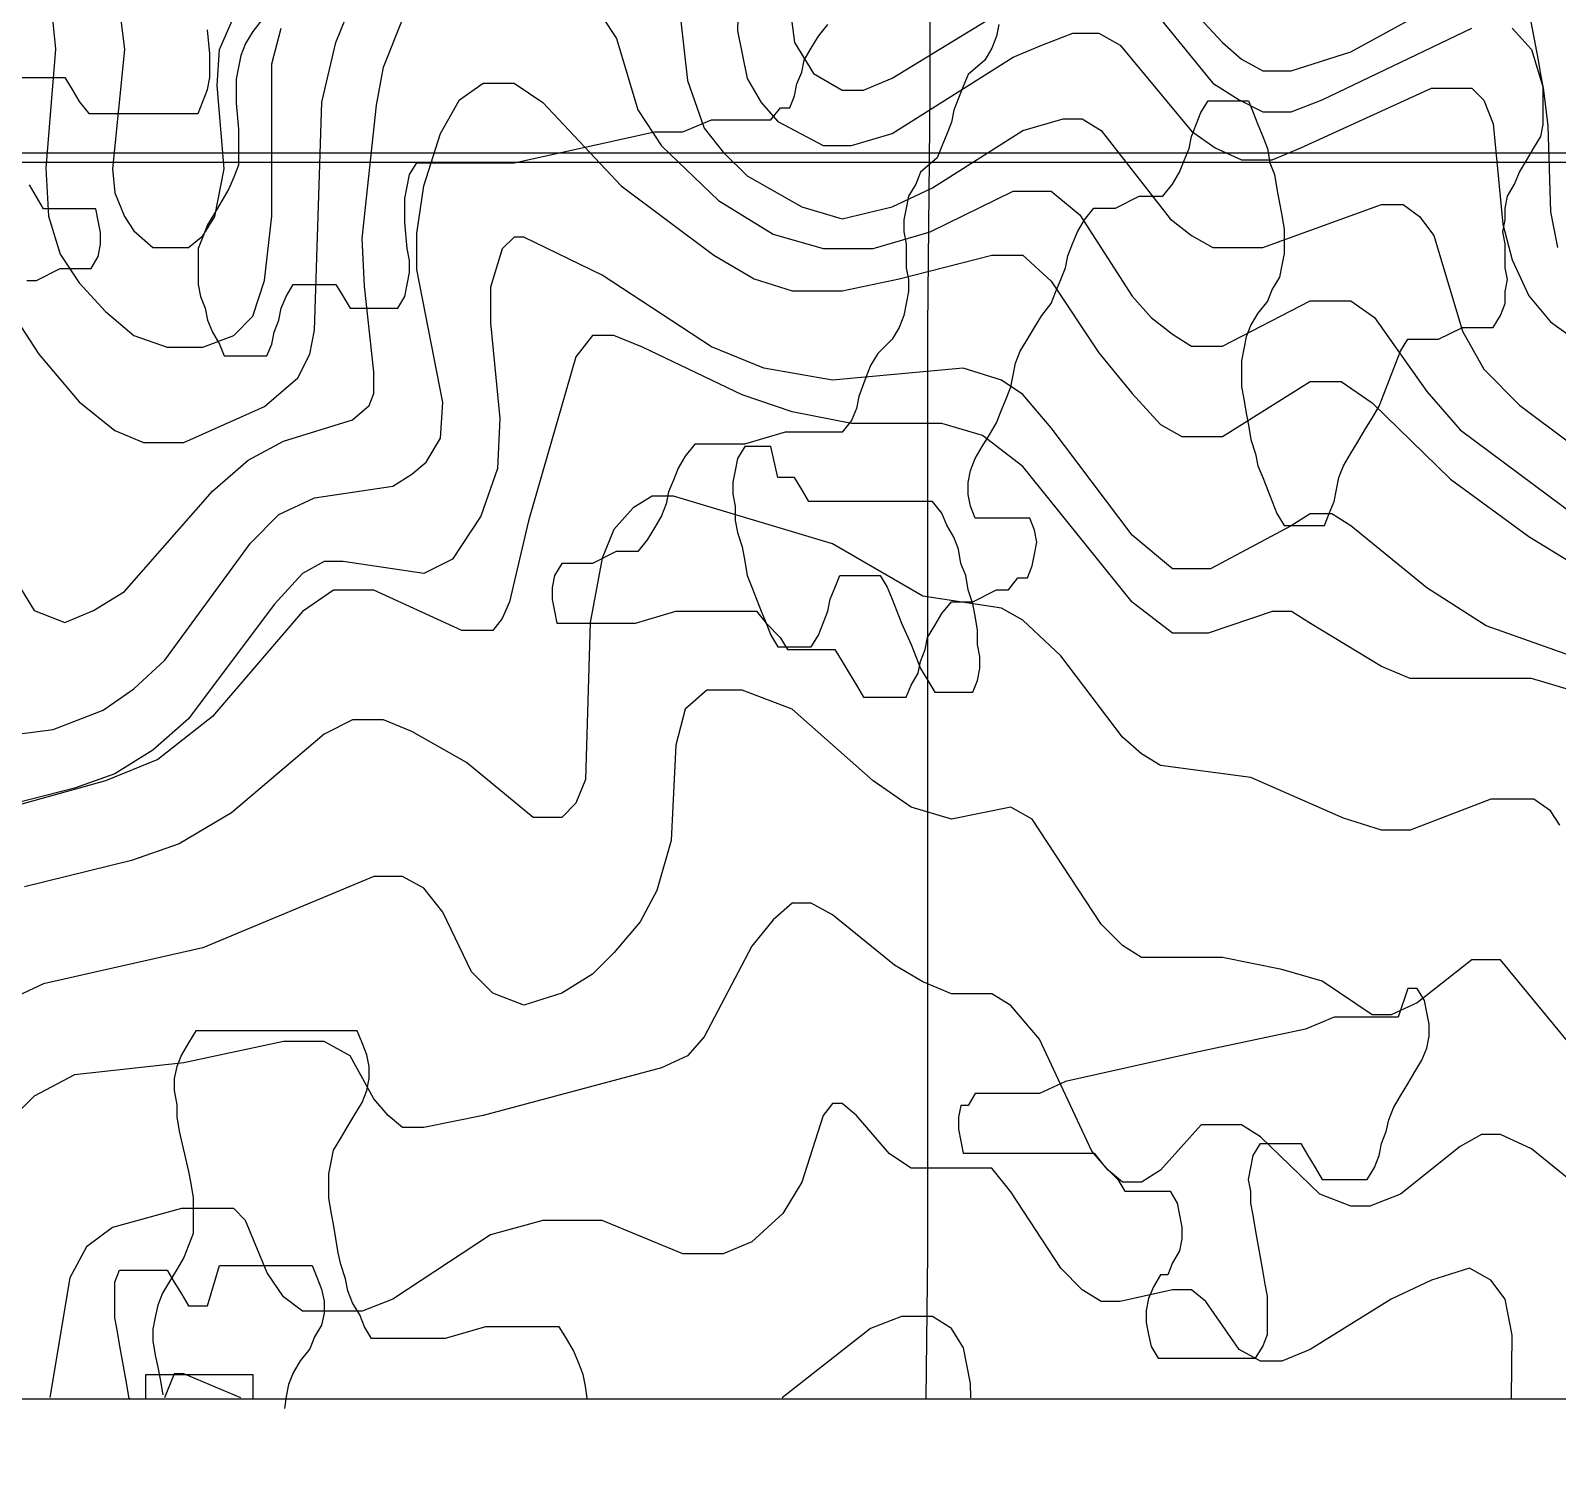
# Model space of a CAD drawing. Extents: x -0.82 to 6.83, y -0.63 to 7.9.
# Drawn here: x 0.0876 to 0.4264, y 3.6378 to 3.957 of the extents above; entities that cross this region are included whole.
import ezdxf

# ---------------------------------------------------------------- set-up
doc = ezdxf.new("R2010")
doc.units = 0
for name, color, linetype in [('Grid', 7, 'CONTINUOUS'), ('split_lines', 7, 'CONTINUOUS'), ('split_lines_copy', 7, 'CONTINUOUS'), ('topo', 7, 'CONTINUOUS'), ('topo_grid', 7, 'CONTINUOUS'), ('white', 7, 'CONTINUOUS')]:
    doc.layers.add(name, color=color, linetype=linetype)

msp = doc.modelspace()

# ---------------------------------------------------------------- linework, layer by layer
at = {"layer": 'Grid', "color": 1}
msp.add_lwpolyline([(0.839226, 3.927683), (0.632542, 3.927683), (0.426384, 3.927683), (0.2197, 3.927683), (0.013015, 3.927683), (0.01407, 4.134375), (0.015652, 4.341041), (0.015652, 4.548792), (0.015652, 4.761808), (0.222336, 4.761808), (0.429021, 4.761808), (0.635705, 4.761808), (0.841862, 4.761808), (0.841862, 4.548263), (0.841336, 4.340539), (0.840283, 4.133846)], close=True, dxfattribs=at)
msp.add_lwpolyline([(0.006687, 3.504323), (0.006687, 3.515965), (0.00985, 3.722657), (0.013014, 3.929852), (0.219698, 3.929852), (0.426383, 3.929852), (0.63254, 3.929852), (0.839224, 3.929852), (0.837115, 3.723186), (0.835006, 3.517023), (0.832898, 3.310357), (0.830789, 3.103664), (0.623577, 3.103664), (0.415838, 3.103664), (0.208099, 3.103664), (0.006687, 3.103664)], dxfattribs=at)
at = {"layer": 'split_lines', "color": 7}
msp.add_lwpolyline([(0.082145, 3.653521), (0.129369, 3.653521), (0.17727, 3.653521), (0.224494, 3.653521), (0.2724, 3.653521), (0.320299, 3.653521), (0.367524, 3.653521), (0.415424, 3.653521), (0.462648, 3.653521), (0.510554, 3.653521), (0.557779, 3.653521), (0.605678, 3.653521), (0.653578, 3.653521), (0.700802, 3.653521), (0.748702, 3.653521), (0.795933, 3.653521), (0.843832, 3.653521)], dxfattribs=at)
at = {"layer": 'split_lines_copy', "color": 7}
msp.add_lwpolyline([(0.082145, 3.653521), (0.129369, 3.653521), (0.17727, 3.653521), (0.224494, 3.653521), (0.2724, 3.653521), (0.320299, 3.653521), (0.367524, 3.653521), (0.415424, 3.653521), (0.462648, 3.653521), (0.510554, 3.653521), (0.557779, 3.653521), (0.605678, 3.653521), (0.653578, 3.653521), (0.700802, 3.653521), (0.748702, 3.653521), (0.795933, 3.653521), (0.843832, 3.653521)], dxfattribs=at)
at = {"layer": 'topo', "color": 2}
for points in [[(0.090519, 3.979753), (0.093155, 3.952871), (0.091046, 3.926413), (0.091574, 3.915829), (0.09421, 3.907363), (0.098428, 3.901013), (0.104227, 3.894663), (0.110554, 3.889371), (0.117936, 3.886725), (0.125844, 3.886725), (0.132703, 3.889371), (0.136921, 3.893604), (0.139557, 3.901542), (0.141139, 3.915829), (0.141139, 3.949564), (0.143248, 3.957501)], [(0.08261, 3.8958), (0.089465, 3.885217), (0.098428, 3.874634), (0.106336, 3.868284), (0.112663, 3.865638), (0.121627, 3.865638), (0.139557, 3.873575), (0.146939, 3.879925), (0.149575, 3.885217), (0.150629, 3.890509), (0.152211, 3.941124), (0.155375, 3.954353), (0.163283, 3.973932)], [(0.105809, 3.974435), (0.108445, 3.952739), (0.105809, 3.92628), (0.106336, 3.920989), (0.108445, 3.915697), (0.110554, 3.912522), (0.114772, 3.908818), (0.119518, 3.908818), (0.122681, 3.908818), (0.125844, 3.911464), (0.128481, 3.915697), (0.130594, 3.92628), (0.129008, 3.944801), (0.129535, 3.952739), (0.13903, 3.974435)], [(0.245006, 3.975943), (0.244479, 3.956893), (0.246588, 3.946309), (0.249752, 3.941018), (0.253442, 3.936784), (0.26346, 3.931493), (0.269787, 3.931493), (0.27875, 3.934139), (0.305639, 3.951072), (0.311966, 3.953718), (0.318825, 3.956364), (0.324625, 3.956364), (0.32937, 3.953718), (0.345187, 3.934668), (0.35046, 3.930964), (0.356259, 3.928318), (0.363114, 3.928318), (0.369441, 3.930964), (0.398439, 3.944193), (0.402657, 3.944193), (0.407402, 3.944193), (0.410037, 3.941547), (0.412146, 3.936255), (0.414255, 3.91403), (0.416363, 3.906093), (0.420054, 3.898155), (0.424799, 3.892334), (0.446944, 3.876459)], [(0.337805, 3.969699), (0.352041, 3.954353), (0.356259, 3.950649), (0.361004, 3.948003), (0.367331, 3.948003), (0.380512, 3.952236), (0.40951, 3.968111)], [(0.231298, 3.964407), (0.233407, 3.945886), (0.237098, 3.935303), (0.241316, 3.930011), (0.246588, 3.924719), (0.258715, 3.91784), (0.267678, 3.915194), (0.27875, 3.91784), (0.287713, 3.922074), (0.307748, 3.934774), (0.316712, 3.937419), (0.320934, 3.937419), (0.325152, 3.934774), (0.340442, 3.915194), (0.345187, 3.91149), (0.349932, 3.908844), (0.361005, 3.908844), (0.387367, 3.918369), (0.392112, 3.918369), (0.395803, 3.915724), (0.398966, 3.91149), (0.405293, 3.890324), (0.410038, 3.881857), (0.417947, 3.873919), (0.440619, 3.856986)], [(0.256078, 3.962264), (0.257133, 3.954326), (0.261351, 3.947447), (0.267678, 3.943743), (0.272423, 3.943743), (0.27875, 3.946389), (0.303003, 3.961205)], [(0.337806, 3.960147), (0.349932, 3.94533), (0.355732, 3.941626), (0.361005, 3.93898), (0.367332, 3.93898), (0.374186, 3.941626), (0.407402, 3.957501)], [(0.084192, 3.835211), (0.08841, 3.828332), (0.095264, 3.825686), (0.101591, 3.828332), (0.108445, 3.832565), (0.127953, 3.85479), (0.135866, 3.861669), (0.143775, 3.865903), (0.159065, 3.870665), (0.162756, 3.87384), (0.16381, 3.876486), (0.16381, 3.881248), (0.161702, 3.900298), (0.161174, 3.910882), (0.164338, 3.940409), (0.165919, 3.948876), (0.170137, 3.959459)], [(0.214426, 3.959988), (0.217589, 3.955226), (0.222335, 3.939351), (0.227607, 3.931413), (0.240261, 3.919243), (0.252388, 3.911834), (0.26346, 3.908659), (0.274532, 3.908659), (0.287186, 3.912363), (0.305639, 3.921359), (0.309857, 3.921359), (0.314075, 3.921359), (0.320407, 3.916068), (0.332006, 3.898076), (0.336224, 3.893313), (0.340969, 3.889609), (0.345187, 3.886963), (0.352041, 3.886963), (0.371549, 3.897018), (0.376295, 3.897018), (0.380513, 3.897018), (0.385785, 3.893313), (0.397384, 3.876909), (0.404766, 3.868443), (0.437455, 3.844101)], [(0.416365, 3.957501), (0.420583, 3.952739), (0.423221, 3.944272), (0.424274, 3.935805), (0.4248, 3.916755), (0.426383, 3.908818)], [(0.072593, 3.799333), (0.092628, 3.801979), (0.1037, 3.806213), (0.110554, 3.810975), (0.117409, 3.817325), (0.136394, 3.843254), (0.142721, 3.849604), (0.150629, 3.853308), (0.168028, 3.855954), (0.172246, 3.8586), (0.17541, 3.861246), (0.178573, 3.866538), (0.179101, 3.874475), (0.173301, 3.904003), (0.173301, 3.91194), (0.174883, 3.922523), (0.178573, 3.934165), (0.182791, 3.941573), (0.188064, 3.945278), (0.194918, 3.945278), (0.201245, 3.941044), (0.218644, 3.922523), (0.239207, 3.907178), (0.24817, 3.901886), (0.256606, 3.89924), (0.267678, 3.89924), (0.280332, 3.901886), (0.300894, 3.907178), (0.307748, 3.907178), (0.314075, 3.901357), (0.324625, 3.885482), (0.332006, 3.876486), (0.338333, 3.869607), (0.343078, 3.866961), (0.347296, 3.866961), (0.352041, 3.866961), (0.37155, 3.879132), (0.378404, 3.879132), (0.385258, 3.874369), (0.402657, 3.857436), (0.420056, 3.844736), (0.429547, 3.838915)], [(0.431656, 3.81751), (0.410566, 3.824919), (0.397385, 3.833385), (0.380513, 3.847144), (0.376295, 3.849789), (0.37155, 3.849789), (0.367332, 3.847144), (0.349405, 3.837619), (0.345187, 3.837619), (0.340969, 3.837619), (0.332006, 3.845027), (0.314076, 3.868839), (0.307749, 3.876248), (0.303003, 3.879423), (0.294567, 3.882069), (0.265569, 3.879423), (0.250279, 3.882069), (0.238679, 3.886831), (0.214426, 3.902706), (0.197027, 3.911173), (0.194918, 3.911173), (0.192282, 3.908527), (0.189646, 3.90006), (0.189646, 3.892123), (0.191755, 3.870956), (0.191227, 3.859844), (0.187537, 3.84926), (0.18121, 3.839735), (0.174883, 3.83656), (0.156957, 3.839206), (0.152739, 3.839206), (0.147993, 3.83656), (0.141666, 3.829681), (0.122681, 3.804281), (0.114772, 3.797402), (0.106337, 3.79211), (0.097373, 3.788935), (0.062048, 3.779939)], [(0.429554, 3.810631), (0.420591, 3.813277), (0.393701, 3.813277), (0.387374, 3.815923), (0.371557, 3.825448), (0.367339, 3.828094), (0.363114, 3.828094), (0.348878, 3.823331), (0.340969, 3.823331), (0.332006, 3.83021), (0.307748, 3.860267), (0.298785, 3.867146), (0.289822, 3.869792), (0.269787, 3.869792), (0.256606, 3.872438), (0.245534, 3.876142), (0.223389, 3.886725), (0.217062, 3.889371), (0.212317, 3.889371), (0.208626, 3.884609), (0.198081, 3.848228), (0.193863, 3.830237), (0.192282, 3.826533), (0.190173, 3.823887), (0.188064, 3.823887), (0.183319, 3.823887), (0.163811, 3.832883), (0.159065, 3.832883), (0.154847, 3.832883), (0.147993, 3.82812), (0.127958, 3.804837), (0.115827, 3.795312), (0.104227, 3.790549), (0.079447, 3.78367)], [(0.426912, 3.780707), (0.424803, 3.783882), (0.421112, 3.786528), (0.415839, 3.786528), (0.411622, 3.786528), (0.393695, 3.779648), (0.387368, 3.779648), (0.378932, 3.782294), (0.35837, 3.79129), (0.338334, 3.793936), (0.334117, 3.796582), (0.329899, 3.800286), (0.31619, 3.818278), (0.30775, 3.826215), (0.303005, 3.828861), (0.285606, 3.831507), (0.26557, 3.843148), (0.230245, 3.853732), (0.225499, 3.853732), (0.221281, 3.851086), (0.217063, 3.846323), (0.214426, 3.839973), (0.21179, 3.825686), (0.210736, 3.790893), (0.208627, 3.785601), (0.205463, 3.782426), (0.203354, 3.782426), (0.199136, 3.782426), (0.184373, 3.794597), (0.172247, 3.801476), (0.16592, 3.804122), (0.159066, 3.804122), (0.152739, 3.800947), (0.132176, 3.783485), (0.120572, 3.776606), (0.110028, 3.772901), (0.086301, 3.767081)], [(0.433767, 3.72652), (0.413731, 3.750862), (0.411623, 3.750862), (0.407402, 3.750862), (0.395276, 3.741337), (0.389476, 3.738691), (0.385258, 3.738691), (0.374186, 3.746099), (0.365223, 3.748745), (0.352042, 3.751391), (0.338333, 3.751391), (0.334115, 3.751391), (0.329897, 3.754037), (0.325152, 3.758799), (0.309858, 3.782083), (0.305112, 3.784728), (0.291931, 3.782083), (0.282968, 3.784728), (0.274532, 3.790549), (0.256606, 3.806424), (0.245534, 3.810658), (0.237625, 3.810658), (0.23288, 3.806424), (0.230771, 3.798487), (0.229716, 3.77732), (0.226553, 3.766208), (0.222862, 3.759328), (0.217062, 3.752449), (0.212317, 3.747687), (0.205463, 3.743453), (0.197027, 3.740808), (0.190173, 3.743453), (0.185428, 3.748216), (0.179101, 3.761445), (0.174883, 3.766737), (0.170138, 3.769383), (0.163811, 3.769383), (0.125845, 3.753508), (0.090519, 3.74557), (0.083665, 3.742395)], [(0.434293, 3.697839), (0.420585, 3.708952), (0.413731, 3.712127), (0.409512, 3.712127), (0.404767, 3.709481), (0.391585, 3.698898), (0.384731, 3.696252), (0.380513, 3.696252), (0.373659, 3.698898), (0.360478, 3.711598), (0.35626, 3.714243), (0.352042, 3.714243), (0.347297, 3.714243), (0.338334, 3.704189), (0.334116, 3.701543), (0.329898, 3.701543), (0.326734, 3.704189), (0.323044, 3.708423), (0.31144, 3.733293), (0.305113, 3.740702), (0.300895, 3.743348), (0.291932, 3.743348), (0.285605, 3.745993), (0.279278, 3.749698), (0.265569, 3.76081), (0.260824, 3.763456), (0.256606, 3.763456), (0.252388, 3.759752), (0.247643, 3.753931), (0.237098, 3.733823), (0.233407, 3.729589), (0.227608, 3.726943), (0.188064, 3.71636), (0.174883, 3.713714), (0.170138, 3.713714), (0.166975, 3.71636), (0.163811, 3.720064), (0.158539, 3.729589), (0.152739, 3.732764), (0.143776, 3.732764), (0.121627, 3.728002), (0.097374, 3.725356), (0.088411, 3.720593), (0.070484, 3.702602)], [(0.416202, 3.653627), (0.416364, 3.66765), (0.414782, 3.675588), (0.411619, 3.679821), (0.406874, 3.682467), (0.398438, 3.679821), (0.389475, 3.675588), (0.371548, 3.664475), (0.365221, 3.661829), (0.360477, 3.661829), (0.355732, 3.664475), (0.348351, 3.675059), (0.345187, 3.677704), (0.340969, 3.677704), (0.32937, 3.675059), (0.325152, 3.675059), (0.320934, 3.677704), (0.316184, 3.682467), (0.305112, 3.6994), (0.300894, 3.704692), (0.296676, 3.704692), (0.287713, 3.704692), (0.282968, 3.704692), (0.278223, 3.707867), (0.270841, 3.716334), (0.267678, 3.718979), (0.265569, 3.718979), (0.26346, 3.716334), (0.258715, 3.701517), (0.254497, 3.694638), (0.247642, 3.688288), (0.241315, 3.685642), (0.232352, 3.685642), (0.214426, 3.69305), (0.201245, 3.69305), (0.189645, 3.689875), (0.168028, 3.675588), (0.161174, 3.672942), (0.152738, 3.672942), (0.147993, 3.672942), (0.143775, 3.676117), (0.140084, 3.681409), (0.135339, 3.69305), (0.132703, 3.695696), (0.127953, 3.695696), (0.121099, 3.695696), (0.105809, 3.691463), (0.100009, 3.687229), (0.096319, 3.68035), (0.091889, 3.653786)], [(0.296252, 3.653733), (0.29615, 3.656908), (0.294568, 3.664846), (0.291933, 3.669079), (0.287715, 3.671725), (0.280861, 3.671725), (0.274006, 3.669079), (0.254377, 3.653733)], [(0.134287, 3.653733), (0.121629, 3.659025), (0.11952, 3.659025), (0.117304, 3.653733)]]:
    msp.add_lwpolyline(points, dxfattribs=at)
at = {"layer": 'topo_grid', "color": 7}
for points in [[(0.286332, 3.653654), (0.286658, 3.685695), (0.286658, 3.736839), (0.286658, 3.788512), (0.286658, 3.839656), (0.286658, 3.891329), (0.287184, 3.942976), (0.287184, 3.99412), (0.287184, 4.045793), (0.287184, 4.096937), (0.287184, 4.14861), (0.287713, 4.200283), (0.287713, 4.251427), (0.287713, 4.3031), (0.287713, 4.354244), (0.287713, 4.405917), (0.287713, 4.45759)], [(0.068902, 3.653521), (0.106336, 3.653521), (0.143775, 3.653521), (0.180682, 3.653521), (0.218117, 3.653521), (0.255024, 3.653521), (0.292458, 3.653521), (0.32937, 3.653521), (0.366804, 3.653521), (0.404239, 3.653521), (0.441146, 3.653521), (0.47858, 3.653521), (0.515492, 3.653521), (0.552926, 3.653521), (0.589833, 3.653521), (0.627268, 3.653521), (0.664702, 3.653521), (0.701614, 3.653521), (0.739048, 3.653521), (0.775955, 3.653521), (0.81339, 3.653521), (0.850297, 3.653521)]]:
    msp.add_lwpolyline(points, dxfattribs=at)
at = {"layer": 'white', "color": 7}
for points in [[(0.085775, 3.946548), (0.087884, 3.946548), (0.089465, 3.946548), (0.091574, 3.946548), (0.093683, 3.946548), (0.095265, 3.946548), (0.096847, 3.943902), (0.098428, 3.941256), (0.100537, 3.93861), (0.102119, 3.93861), (0.104228, 3.93861), (0.106864, 3.93861), (0.109501, 3.93861), (0.112137, 3.93861), (0.1153, 3.93861), (0.117936, 3.93861), (0.120045, 3.93861), (0.122682, 3.93861), (0.124791, 3.93861), (0.125845, 3.941256), (0.1269, 3.943902), (0.127427, 3.946548), (0.127427, 3.949193), (0.127427, 3.951839), (0.1269, 3.957131)], [(0.139026, 3.959406), (0.136917, 3.95676), (0.135336, 3.954115), (0.134281, 3.951469), (0.133754, 3.948823), (0.133227, 3.946177), (0.133227, 3.943531), (0.133227, 3.940885), (0.133754, 3.935065), (0.133754, 3.932419), (0.133754, 3.929773), (0.133754, 3.927127), (0.132699, 3.924481), (0.131645, 3.921835), (0.130063, 3.91919), (0.128481, 3.916544), (0.1269, 3.913898), (0.125845, 3.911252), (0.124791, 3.908606), (0.124791, 3.90596), (0.124791, 3.903315), (0.124791, 3.900669), (0.125318, 3.898023), (0.126373, 3.895377), (0.1269, 3.892731), (0.127954, 3.890085), (0.129536, 3.88744), (0.13059, 3.884794), (0.132699, 3.884794), (0.134808, 3.884794), (0.13639, 3.884794), (0.138499, 3.884794), (0.140081, 3.884794), (0.141135, 3.88744), (0.141663, 3.890085), (0.142717, 3.892731), (0.143244, 3.895377), (0.144299, 3.898023), (0.145881, 3.900669), (0.147989, 3.900669), (0.149571, 3.900669), (0.15168, 3.900669), (0.153789, 3.900669), (0.155375, 3.900669), (0.156957, 3.898023), (0.158539, 3.895377), (0.160121, 3.895377), (0.161702, 3.895377), (0.163811, 3.895377), (0.165393, 3.895377), (0.167502, 3.895377), (0.169084, 3.895377), (0.170665, 3.898023), (0.171193, 3.900669), (0.17172, 3.903315), (0.17172, 3.90596), (0.171193, 3.908606), (0.170665, 3.914427), (0.170665, 3.917073), (0.170665, 3.919719), (0.171193, 3.922365), (0.17172, 3.92501), (0.173302, 3.927656), (0.175411, 3.927656), (0.17752, 3.927656), (0.180156, 3.927656), (0.183319, 3.927656), (0.185956, 3.927656), (0.189119, 3.927656), (0.194919, 3.927656), (0.226026, 3.934535), (0.232353, 3.934535), (0.23868, 3.937181), (0.241316, 3.937181), (0.24448, 3.937181), (0.247116, 3.937181), (0.249752, 3.937181), (0.251861, 3.937181), (0.25397, 3.939827), (0.256079, 3.939827), (0.257134, 3.942473), (0.257661, 3.945119), (0.258715, 3.947765), (0.259243, 3.95041), (0.260824, 3.953056), (0.262406, 3.955702), (0.264515, 3.958348)], [(0.302472, 3.958348), (0.301946, 3.955702), (0.30089, 3.953056), (0.299308, 3.95041), (0.295618, 3.947235), (0.294562, 3.94459), (0.293509, 3.941944), (0.292453, 3.939298), (0.291927, 3.936652), (0.290871, 3.934006), (0.289818, 3.93136), (0.288762, 3.928715), (0.285072, 3.92554), (0.284016, 3.922894), (0.282434, 3.920248), (0.281908, 3.917602), (0.281381, 3.914956), (0.281381, 3.91231), (0.281908, 3.909665), (0.281908, 3.904373), (0.282434, 3.901727), (0.282434, 3.899081), (0.281908, 3.896435), (0.281381, 3.89379), (0.280326, 3.891144), (0.278743, 3.888498), (0.275579, 3.885323), (0.273997, 3.882677), (0.272942, 3.880031), (0.271359, 3.875798), (0.270833, 3.873152), (0.26978, 3.870506), (0.267671, 3.86786), (0.265562, 3.86786), (0.263453, 3.86786), (0.260816, 3.86786), (0.257653, 3.86786), (0.255017, 3.86786), (0.246054, 3.865215), (0.24289, 3.865215), (0.240254, 3.865215), (0.237618, 3.865215), (0.234981, 3.865215), (0.232873, 3.862569), (0.231291, 3.859923), (0.230236, 3.857277), (0.229182, 3.854631), (0.228655, 3.851985), (0.2276, 3.84934), (0.226018, 3.846694), (0.224437, 3.844048), (0.222328, 3.841402), (0.220219, 3.841402), (0.217582, 3.841402), (0.21231, 3.838756), (0.209674, 3.838756), (0.207565, 3.838756), (0.205456, 3.838756), (0.203874, 3.83611), (0.203347, 3.833465), (0.203347, 3.830819), (0.203874, 3.828173), (0.204401, 3.825527), (0.205983, 3.825527), (0.208092, 3.825527), (0.210201, 3.825527), (0.212837, 3.825527), (0.215473, 3.825527), (0.218637, 3.825527), (0.2218, 3.825527), (0.230764, 3.828173), (0.233927, 3.828173), (0.236563, 3.828173), (0.239727, 3.828173), (0.242363, 3.828173), (0.244999, 3.828173), (0.247108, 3.828173), (0.24869, 3.828173), (0.250799, 3.825527), (0.253962, 3.822352), (0.255544, 3.819706), (0.257653, 3.819706), (0.259762, 3.819706), (0.261871, 3.819706), (0.26398, 3.819706), (0.266089, 3.819706), (0.267672, 3.81706), (0.269254, 3.814415), (0.270836, 3.811769), (0.272418, 3.809123), (0.274, 3.809123), (0.276109, 3.809123), (0.277691, 3.809123), (0.2798, 3.809123), (0.281909, 3.809123), (0.282964, 3.811769), (0.284547, 3.814415), (0.285073, 3.81706), (0.286126, 3.819706), (0.286653, 3.822352), (0.288235, 3.824998), (0.289817, 3.827644), (0.291926, 3.83029), (0.294035, 3.83029), (0.29667, 3.83029), (0.301943, 3.832935), (0.304578, 3.832935), (0.306687, 3.835581), (0.308795, 3.835581), (0.309849, 3.838227), (0.310375, 3.840873), (0.310902, 3.843519), (0.310375, 3.846165), (0.309319, 3.84881), (0.308266, 3.84881), (0.306158, 3.84881), (0.304575, 3.84881), (0.302467, 3.84881), (0.300358, 3.84881), (0.298249, 3.84881), (0.297193, 3.84881), (0.29614, 3.851456), (0.295614, 3.854102), (0.295614, 3.856748), (0.29614, 3.859394), (0.297193, 3.86204), (0.298776, 3.864685), (0.300358, 3.867331), (0.30194, 3.869977), (0.302993, 3.872623), (0.304049, 3.875269), (0.305102, 3.877915), (0.305628, 3.88056), (0.306155, 3.883206), (0.307208, 3.885852), (0.30879, 3.888498), (0.310372, 3.891144), (0.311955, 3.89379), (0.314063, 3.896435), (0.315119, 3.899081), (0.316172, 3.901727), (0.317228, 3.904373), (0.317754, 3.907019), (0.318807, 3.909665), (0.319863, 3.91231), (0.321445, 3.914956), (0.323554, 3.917602), (0.326189, 3.917602), (0.328298, 3.917602), (0.33357, 3.920248), (0.336208, 3.920248), (0.338843, 3.920248), (0.340952, 3.922894), (0.342539, 3.92554), (0.343592, 3.928185), (0.344648, 3.930831), (0.345175, 3.933477), (0.346225, 3.936123), (0.347283, 3.938769), (0.348866, 3.941415), (0.350448, 3.941415), (0.352556, 3.941415), (0.354665, 3.941415), (0.356247, 3.941415), (0.35783, 3.941415), (0.358885, 3.938769), (0.359938, 3.936123), (0.360991, 3.933477), (0.362047, 3.930831), (0.362574, 3.927656), (0.363629, 3.92501), (0.364156, 3.921835), (0.364682, 3.91866), (0.365209, 3.916015), (0.365735, 3.91284), (0.365735, 3.910194), (0.365735, 3.907548), (0.365209, 3.904902), (0.364682, 3.902256), (0.3631, 3.89961), (0.362044, 3.896965), (0.359936, 3.894319), (0.358354, 3.891673), (0.3573, 3.889027), (0.356774, 3.886381), (0.356245, 3.883735), (0.356245, 3.88109), (0.356245, 3.877915), (0.356774, 3.875269), (0.3573, 3.872094), (0.357827, 3.869448), (0.358354, 3.866273), (0.359409, 3.863098), (0.359936, 3.860452), (0.360991, 3.857806), (0.362044, 3.85516), (0.3631, 3.852515), (0.364153, 3.849869), (0.365735, 3.847223), (0.367318, 3.847223), (0.369426, 3.847223), (0.371535, 3.847223), (0.373117, 3.847223), (0.374699, 3.847223), (0.375753, 3.849869), (0.376808, 3.852515), (0.377335, 3.85516), (0.377861, 3.857806), (0.378917, 3.860452), (0.380499, 3.863098), (0.382081, 3.865744), (0.383664, 3.86839), (0.385246, 3.871035), (0.386828, 3.873681), (0.387881, 3.876327), (0.389463, 3.88056), (0.390516, 3.883206), (0.391572, 3.885852), (0.393154, 3.888498), (0.395263, 3.888498), (0.397898, 3.888498), (0.400007, 3.888498), (0.405279, 3.891144), (0.407914, 3.891144), (0.410023, 3.891144), (0.412132, 3.891144), (0.413714, 3.89379), (0.41477, 3.896435), (0.41477, 3.899081), (0.415296, 3.901727), (0.41477, 3.904373), (0.41477, 3.909665), (0.414243, 3.91231), (0.41477, 3.914956), (0.41477, 3.917602), (0.415296, 3.920248), (0.416878, 3.922894), (0.417931, 3.92554), (0.419514, 3.928185), (0.421096, 3.930831), (0.422678, 3.933477), (0.423204, 3.936123), (0.423204, 3.938769), (0.423204, 3.941415), (0.423204, 3.94459), (0.422678, 3.947235), (0.422151, 3.95041), (0.420569, 3.958877)], [(0.086829, 3.901568), (0.088938, 3.901568), (0.09421, 3.904214), (0.096847, 3.904214), (0.098956, 3.904214), (0.101065, 3.904214), (0.102646, 3.90686), (0.103174, 3.909506), (0.103174, 3.912152), (0.102646, 3.914798), (0.102119, 3.917443), (0.100537, 3.917443), (0.098956, 3.917443), (0.096847, 3.917443), (0.094738, 3.917443), (0.092629, 3.917443), (0.09052, 3.917443), (0.088938, 3.920089), (0.087356, 3.922735)], [(0.211092, 3.653627), (0.210736, 3.656273), (0.210209, 3.658919), (0.209154, 3.661565), (0.2081, 3.664211), (0.206518, 3.666856), (0.204936, 3.669502), (0.202827, 3.669502), (0.200191, 3.669502), (0.197555, 3.669502), (0.194918, 3.669502), (0.191755, 3.669502), (0.188591, 3.669502), (0.179628, 3.666856), (0.176465, 3.666856), (0.173829, 3.666856), (0.170666, 3.666856), (0.168029, 3.666856), (0.16592, 3.666856), (0.163284, 3.666856), (0.161702, 3.669502), (0.160648, 3.672148), (0.159066, 3.674794), (0.158007, 3.67744), (0.157484, 3.680086), (0.15643, 3.683261), (0.155903, 3.685906), (0.155375, 3.689081), (0.154844, 3.692256), (0.154317, 3.694902), (0.153789, 3.698077), (0.153789, 3.700723), (0.153789, 3.703369), (0.154317, 3.706015), (0.154844, 3.708661), (0.15643, 3.711306), (0.158007, 3.713952), (0.159593, 3.716598), (0.161175, 3.719244), (0.16223, 3.72189), (0.162757, 3.724536), (0.162757, 3.727181), (0.16223, 3.729827), (0.161175, 3.732473), (0.160121, 3.735119), (0.158007, 3.735119), (0.155903, 3.735119), (0.153262, 3.735119), (0.150626, 3.735119), (0.147462, 3.735119), (0.144299, 3.735119), (0.141135, 3.735119), (0.138499, 3.735119), (0.135336, 3.735119), (0.132172, 3.735119), (0.129536, 3.735119), (0.1269, 3.735119), (0.124264, 3.735119), (0.122682, 3.732473), (0.1211, 3.729827), (0.120046, 3.727181), (0.119518, 3.724536), (0.119518, 3.72189), (0.120046, 3.718715), (0.120046, 3.716069), (0.120573, 3.712894), (0.122682, 3.703898), (0.123209, 3.701252), (0.123736, 3.698077), (0.123736, 3.695431), (0.123736, 3.692786), (0.123736, 3.69014), (0.122682, 3.687494), (0.121627, 3.684848), (0.120046, 3.682202), (0.118464, 3.679556), (0.116882, 3.676911), (0.115828, 3.674265), (0.1153, 3.671619), (0.114773, 3.668973), (0.114773, 3.666327), (0.1153, 3.663152), (0.115828, 3.660506), (0.116355, 3.657861), (0.116968, 3.654421)], [(0.109705, 3.653469), (0.109502, 3.653469), (0.108975, 3.656644), (0.107393, 3.665639), (0.106866, 3.668814), (0.106339, 3.67146), (0.106339, 3.674106), (0.106339, 3.676752), (0.106339, 3.679398), (0.107393, 3.682044), (0.108448, 3.682044), (0.110029, 3.682044), (0.112138, 3.682044), (0.114247, 3.682044), (0.115829, 3.682044), (0.117938, 3.682044), (0.11952, 3.679398), (0.121101, 3.676752), (0.122683, 3.674106), (0.124792, 3.674106), (0.126901, 3.674106), (0.129537, 3.683102), (0.132174, 3.683102), (0.13481, 3.683102), (0.14061, 3.683102), (0.143246, 3.683102), (0.145882, 3.683102), (0.147991, 3.683102), (0.1501, 3.683102), (0.151154, 3.680456), (0.152209, 3.67781), (0.152736, 3.675164), (0.152736, 3.672519), (0.152209, 3.669873), (0.150627, 3.667227), (0.149573, 3.664581), (0.147464, 3.661935), (0.145882, 3.659289), (0.144827, 3.656644), (0.1443, 3.653998), (0.143976, 3.651352)], [(0.113193, 3.653574), (0.113193, 3.658866), (0.136919, 3.658866), (0.136919, 3.653574)]]:
    msp.add_lwpolyline(points, dxfattribs=at)
for points in [[(0.25186, 3.864712), (0.249752, 3.864712), (0.247643, 3.864712), (0.246062, 3.864712), (0.24448, 3.862066), (0.243953, 3.85942), (0.243425, 3.856774), (0.243425, 3.854129), (0.243953, 3.851483), (0.243953, 3.848308), (0.24448, 3.845662), (0.245534, 3.842487), (0.246062, 3.839312), (0.246589, 3.836137), (0.247643, 3.833491), (0.248698, 3.830845), (0.249752, 3.828199), (0.250807, 3.825554), (0.251861, 3.822908), (0.253443, 3.820262), (0.255025, 3.820262), (0.257134, 3.820262), (0.259243, 3.820262), (0.260824, 3.820262), (0.262406, 3.822908), (0.263461, 3.825554), (0.264515, 3.828199), (0.265042, 3.830845), (0.266098, 3.833491), (0.267151, 3.836137), (0.268733, 3.836137), (0.270315, 3.836137), (0.272424, 3.836137), (0.274006, 3.836137), (0.276115, 3.836137), (0.277697, 3.833491), (0.278753, 3.830845), (0.279806, 3.828199), (0.280862, 3.825554), (0.28297, 3.820791), (0.284023, 3.818145), (0.285079, 3.815499), (0.286661, 3.812854), (0.288243, 3.810208), (0.289826, 3.810208), (0.291934, 3.810208), (0.294043, 3.810208), (0.295625, 3.810208), (0.296678, 3.810208), (0.297734, 3.812854), (0.298261, 3.815499), (0.298261, 3.818145), (0.297734, 3.820791), (0.297734, 3.823966), (0.297208, 3.827141), (0.296681, 3.829787), (0.295628, 3.832962), (0.295101, 3.836137), (0.294046, 3.838783), (0.293519, 3.841958), (0.292464, 3.844604), (0.290881, 3.847249), (0.289826, 3.849895), (0.287717, 3.852541), (0.285608, 3.852541), (0.283499, 3.852541), (0.280864, 3.852541), (0.278229, 3.852541), (0.272424, 3.852541), (0.269789, 3.852541), (0.267153, 3.852541), (0.264515, 3.852541), (0.262406, 3.852541), (0.260297, 3.852541), (0.258716, 3.855187), (0.257134, 3.857833), (0.255552, 3.857833), (0.253443, 3.857833), (0.25186, 3.864712)], [(0.391057, 3.738162), (0.388423, 3.738162), (0.385787, 3.738162), (0.382622, 3.738162), (0.379987, 3.738162), (0.376824, 3.738162), (0.370497, 3.735516), (0.345715, 3.730224), (0.31724, 3.723874), (0.311441, 3.721228), (0.308277, 3.721228), (0.305114, 3.721228), (0.302478, 3.721228), (0.299843, 3.721228), (0.297205, 3.721228), (0.295623, 3.718583), (0.294041, 3.718583), (0.293514, 3.715937), (0.293514, 3.713291), (0.294041, 3.710645), (0.294567, 3.707999), (0.296149, 3.707999), (0.298258, 3.707999), (0.300367, 3.707999), (0.303002, 3.707999), (0.305637, 3.707999), (0.311437, 3.707999), (0.314073, 3.707999), (0.317236, 3.707999), (0.319345, 3.707999), (0.32198, 3.707999), (0.323563, 3.707999), (0.325671, 3.705353), (0.328834, 3.702178), (0.330417, 3.699533), (0.332525, 3.699533), (0.336743, 3.699533), (0.338852, 3.699533), (0.340434, 3.699533), (0.342017, 3.696887), (0.342548, 3.694241), (0.343072, 3.691595), (0.343072, 3.688949), (0.342548, 3.686303), (0.340961, 3.683658), (0.339905, 3.681012), (0.338323, 3.681012), (0.336741, 3.678366), (0.335685, 3.67572), (0.335159, 3.673074), (0.335159, 3.670428), (0.335685, 3.667783), (0.336212, 3.665137), (0.337794, 3.662491), (0.339903, 3.662491), (0.342011, 3.662491), (0.344652, 3.662491), (0.347287, 3.662491), (0.349922, 3.662491), (0.352558, 3.662491), (0.355195, 3.662491), (0.357304, 3.662491), (0.359413, 3.662491), (0.360995, 3.665137), (0.362051, 3.667783), (0.362051, 3.670428), (0.362051, 3.673074), (0.362051, 3.676249), (0.361524, 3.678895), (0.360995, 3.68207), (0.359413, 3.691066), (0.358886, 3.694241), (0.35836, 3.696887), (0.35836, 3.699533), (0.357833, 3.702178), (0.35836, 3.704824), (0.358886, 3.70747), (0.360469, 3.710116), (0.362051, 3.710116), (0.36416, 3.710116), (0.366268, 3.710116), (0.36785, 3.710116), (0.369433, 3.710116), (0.371015, 3.70747), (0.372597, 3.704824), (0.374177, 3.702178), (0.376285, 3.702178), (0.377868, 3.702178), (0.379976, 3.702178), (0.382085, 3.702178), (0.384194, 3.702178), (0.385776, 3.704824), (0.386829, 3.70747), (0.387356, 3.710116), (0.388411, 3.712762), (0.388938, 3.715408), (0.389993, 3.718053), (0.391573, 3.720699), (0.393155, 3.723345), (0.394737, 3.725991), (0.39632, 3.728637), (0.397373, 3.731283), (0.397899, 3.733928), (0.397899, 3.736574), (0.397373, 3.73922), (0.396846, 3.741866), (0.395264, 3.744512), (0.393155, 3.744512), (0.391057, 3.738162)], [(0.116968, 3.653521), (0.116968, 3.653521)]]:
    msp.add_lwpolyline(points, close=True, dxfattribs=at)

doc.saveas('drawing.dxf')
